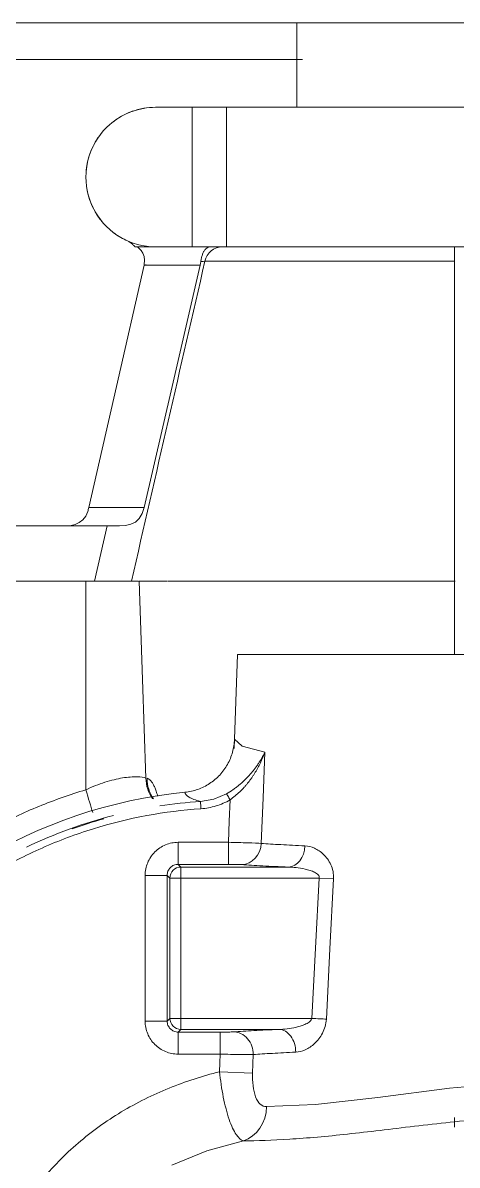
# Model space of a CAD drawing. Header units: metres. Extents: x 8 to 325, y -31 to 15.
# Drawn here: x 132.4031 to 132.5215, y -9.5973 to -9.2862 of the extents above; entities that cross this region are included whole.
import ezdxf

# ---------------------------------------------------------------- set-up
doc = ezdxf.new("R2010")
doc.units = ezdxf.units.M
doc.layers.add('G-IMPT', color=7, linetype='Continuous', lineweight=9, true_color=0x999999)
doc.layers.add('M-EKIP', color=7, linetype='Continuous', lineweight=9)

# ---------------------------------------------------------------- blocks, each defined once
blk = doc.blocks.new('D4010_10_Yangın Pompası - Wilo SCPFF 125_300_125_2_dwg-7064674-_1_13_4_13_ PERON KATI _FFL_')
at = {"layer": 'G-IMPT', "color": 8, "lineweight": 5, "true_color": 0x808080}
for p, q in [((0.2771088064843322, -0.6102804814732695), (0.2866839135249917, -0.6063586782386529)), ((0.2671144503381071, -0.612990940915017), (0.2770861728627065, -0.6102880718517889)), ((0.2095669623114142, -0.6193222270868519), (0.2095669623114142, -0.6167081037405576)), ((0.2475052136483618, -0.6228857985764057), (0.2305182066186071, -0.624740398970139)), ((0.2607959193237909, -0.6222973229528481), (0.2475052230478746, -0.6228857978266872)), ((0.2646216956962426, -0.6314469647049687), (0.2736361939257625, -0.6317959596749785)), ((0.2734506220670205, -0.6365882647678318), (0.284914200601627, -0.6365882647678318)), ((0.2734506220670195, -0.6425846097299456), (0.2734506220670195, -0.6365882647678318)), ((0.2849142006016269, -0.6365882647678318), (0.2849142006016269, -0.6425846097299466)), ((0.2574394095655586, -0.6433289143447907), (0.2841698959867827, -0.6433289143447907)), ((0.2849142006016269, -0.6425846097299465), (0.2734506220670195, -0.6425846097299465)), ((0.2841698959867827, -0.6433289143447907), (0.284914200601627, -0.6425846097299464)), ((0.2841698959867826, -0.6433289143447904), (0.2841698959867826, -0.6463270868258475)), ((0.2484834446078751, -0.6463270868258477), (0.2841698959867827, -0.6463270868258477)), ((0.2841698959867827, -0.6845329541770049), (0.2841698959867827, -0.6463270868258477)), ((0.2862538101980769, -0.6463270868258479), (0.2841698959867826, -0.6463270868258479)), ((0.2871680684678399, -0.6463270868258479), (0.2862538710981596, -0.6463270868258479)), ((0.2871680684678399, -0.6463270868258477), (0.2879123730826842, -0.6455827822110036)), ((0.2871680684678399, -0.6845329541770051), (0.2871680684678399, -0.6463270868258477)), ((0.2939087180447988, -0.6455827822110037), (0.2879123730826843, -0.6455827822110037)), ((0.2879123730826843, -0.6455827822110036), (0.2879123730826843, -0.6852772587918498)), ((0.293908718044799, -0.6455827822110037), (0.293908718044799, -0.6852772587918495)), ((0.2425554118019912, -0.6843235571967947), (0.2464502854131021, -0.6845329541770105)), ((0.2464502854131025, -0.6845329541770049), (0.2841698959867827, -0.6845329541770049)), ((0.2841698959867828, -0.6845329541770047), (0.2841698959867828, -0.6875311266580619)), ((0.2871680684678395, -0.6845329541770047), (0.2841698959867827, -0.6845329541770047)), ((0.2879123730826842, -0.6852772587918498), (0.2871680684678396, -0.684532954177005)), ((0.2939087180447988, -0.6852772587918498), (0.2879123730826842, -0.6852772587918499)), ((0.25484151155988, -0.6875311266580619), (0.2841698959867827, -0.6875311266580619)), ((0.2712107327418037, -0.688275431272907), (0.284914200601627, -0.688275431272907)), ((0.2712107327418037, -0.6942717762350217), (0.2712107327418037, -0.6882754312729067)), ((0.284914200601627, -0.688275431272907), (0.2841698959867827, -0.6875311266580628)), ((0.284914200601627, -0.6942717762350217), (0.284914200601627, -0.6882754312729071)), ((0.284914200601627, -0.6942717762350217), (0.271210732738072, -0.6942717762350217)), ((0.2674970471240821, -0.7204142748346338), (0.2612991187964644, -0.7187795093379127)), ((0.2695468979246598, -0.7223683359553877), (0.2674970501248321, -0.7204142761295897)), ((0.2687415661586628, -0.745430020501423), (0.2696368316066596, -0.7197929723771446)), ((0.2687415661586752, -0.7454300205013996), (0.2695468951512024, -0.7223684154688743)), ((0.2695468951521121, -0.722368415468933), (0.2687415661586627, -0.745430020501423)), ((0.2687415661584625, -0.745430020501419), (0.1900669623112038, -0.745430020501419)), ((0.2095669623114142, -0.856430020501409), (0.2095669623114142, -0.7454300205014083)), ((0.2094060265202806, -0.7654300205014197), (0.2535741345245351, -0.7654300205014197)), ((0.2394881338669062, -0.7654300204962489), (0.2413749331699297, -0.7654300204962489)), ((0.2536717137840973, -0.7654300204962489), (0.2568101623776108, -0.7654300204962489)), ((0.2559622000028478, -0.7654300205014197), (0.266815042054895, -0.7654300205014197)), ((0.2669374740172643, -0.7654300204962489), (0.2701056275276379, -0.7654300204962489)), ((0.269184987590567, -0.7654300205014197), (0.2783614936145576, -0.7654300205014197)), ((0.2785049127801408, -0.7654300204962489), (0.2811381651998187, -0.7654300204962489)), ((0.2803645454721714, -0.7654300205014197), (0.2877293673203736, -0.7654300205014197)), ((0.2878890978614545, -0.7654300204962489), (0.2901063194585914, -0.7654300204962489)), ((0.2892121606181804, -0.7654300205014197), (0.2954993426178343, -0.7654300205014197)), ((0.2957225719162734, -0.7654300204962489), (0.2976433770385497, -0.7654300204962489)), ((0.3076895047935019, -0.7654300205014267), (0.3501263262984439, -0.7654300205014267)), ((0.3151709190831619, -0.7804300205014268), (0.3042368603798279, -0.7804300205014268)), ((0.3501263262984439, -0.7804300205014267), (0.3151709190831619, -0.7804300205014267)), ((0.3092758781913226, -0.7854300205014266), (0.2941977536611166, -0.7854300205014266)), ((0.2789300952258493, -0.8514300205014268), (0.2941885289652351, -0.8514300205014268)), ((0.277608602261977, -0.8525275814768152), (0.2097066532066353, -0.8525275814768144)), ((0.1900669623112043, -0.8564300205014267), (0.2717348617101841, -0.8564300205014267)), ((0.2810683359272103, -0.8564300205014267), (0.2717348617101839, -0.8564300205014267)), ((0.2717348617101839, -0.8564300205014267), (0.2717348617101839, -0.8944300205014267)), ((0.2810683359272103, -0.8944300205014267), (0.2810683359272103, -0.8564300205014267)), ((0.2910669623112039, -0.8564300205014269), (0.2810683359272104, -0.8564300205014269)), ((0.2910669623112058, -0.8564300205014267), (0.2967251524292628, -0.8564300205014267)), ((0.1900669623112043, -0.8944300205014267), (0.2717348617101841, -0.8944300205014267)), ((0.2525669623114131, -0.9174300205014081), (0.2525669623114131, -0.8944300205014091)), ((0.2810683359272103, -0.8944300205014267), (0.2717348617101839, -0.8944300205014267)), ((0.2910669623112038, -0.8944300205014267), (0.2810683359272103, -0.8944300205014267)), ((0.5000669623112046, -0.9074300205014267), (0.2509999568225681, -0.9074300205014267)), ((0.2525669623112038, -0.9174300205014269), (0.1900669623112038, -0.9174300205014269)), ((0.2509999568225681, -0.9174300205014269), (0.5000669623112046, -0.9174300205014269))]:
    blk.add_line(p, q, dxfattribs=at)
at = {"layer": 'G-IMPT', "color": 8, "lineweight": 5, "true_color": 0x808080, "flags": 128}
for points in [[(0.2305180646409136, -0.6247404159411578), (0.210989751875351, -0.6272998020940216), (0.1900670766238072, -0.6291826285667363)], [(0.2644315584252203, -0.6364581670884624), (0.2645266346089061, -0.6339525661806824), (0.2646216957260765, -0.6314469646886672)], [(0.2734506220678666, -0.6365882647460086), (0.2735434176121107, -0.6341921125732508), (0.273636193926503, -0.6317959596558578)], [(0.2425554118002784, -0.6843235571966984), (0.243536770033527, -0.6652208523317497), (0.2445092069308454, -0.6461176902951404)], [(0.2464502854131026, -0.6845329541770047), (0.2474719778074541, -0.6654302925834619), (0.2484834446078751, -0.6463270868258477)], [(0.2612991187964681, -0.7187795093379132), (0.2617719791525703, -0.706381972845021), (0.2622444338752958, -0.6939844205337112)], [(0.2707603976356344, -0.7058323499846888), (0.2709856266042058, -0.7000520656440934), (0.2712107327195751, -0.6942717765178265)], [(0.2788399971056524, -0.7054103685730326), (0.2751679188567262, -0.7060586199231815), (0.2717346157911553, -0.7075150535463194)], [(0.3100669623112035, -0.7085744996891528), (0.3100669623112035, -0.7370022600952878), (0.3100669623112035, -0.7654300205014231)], [(0.2954993426178343, -0.7654300205014192), (0.294599810288927, -0.7385974833803587), (0.2937002779600197, -0.7117649462592976)], [(0.3076895047935019, -0.7654300205014266), (0.3054006443530253, -0.7654300205014268), (0.303218912298989, -0.7654300205014267), (0.3012530898094918, -0.7654300205014267), (0.2996113496175303, -0.7654300205014267), (0.2983818595350202, -0.7654300205014268), (0.2976433792080943, -0.7654300209953898)], [(0.3042368603798017, -0.7804300205015049), (0.3059637121838321, -0.7729301424021819), (0.3076895047935019, -0.7654300205014265)], [(0.2941977536611197, -0.7854300383784685), (0.2947302115046086, -0.7838249844529362), (0.2955291065412285, -0.7824789071675238), (0.2965733799988098, -0.781499920574404), (0.2978374234888062, -0.7808928807857699), (0.2992833728565655, -0.7805824489358387), (0.3008639923439378, -0.7804607231551688), (0.3025267703398267, -0.7804319884304447), (0.3042368603798017, -0.7804300205015049)], [(0.3140650325654067, -0.780526409293892), (0.3129712182229784, -0.7808195719764749), (0.3119184634255179, -0.7813209954429806), (0.3109427162808065, -0.782054885021322), (0.3101113559415399, -0.7830542692752306), (0.3095474790386128, -0.7843324595258165)], [(0.2941977168730896, -0.78543002992166), (0.286578164437027, -0.818433336564373), (0.2789299837283579, -0.8514300206481236)], [(0.3092758781913224, -0.7854300205015727), (0.3017397624611915, -0.8184317483130513), (0.2941885289652348, -0.8514300202186901)], [(0.278761298400848, -0.8524036652494406), (0.2788309837652164, -0.8519166980298771), (0.2789300952258486, -0.8514300467121567)], [(0.2941378943193084, -0.8516564829171375), (0.2940453973097798, -0.852776779052372), (0.2942259521862047, -0.8538184854354174), (0.2945889373291329, -0.8547054370456054), (0.2950410052246554, -0.8554188360244793), (0.2955033890442819, -0.8559560358676335), (0.2958879048212835, -0.8563046211206613), (0.2960963126285663, -0.8564293746778731)], [(0.277608602472934, -0.8525275815227269), (0.2780858580375971, -0.8524763068376892), (0.2787611938321672, -0.8524036408122299)]]:
    blk.add_lwpolyline(points, dxfattribs=at)
at = {"layer": 'G-IMPT', "color": 8, "lineweight": 5, "true_color": 0x808080}
for centre, radius, start, end in [((0.2700669623112043, -0.5755262099337607), 0.1329996863251798, 275.6113818148357, 327.3131085556464), ((0.2700669623112043, -0.5755262099337607), 0.1301800824852802, 284.4473414649859, 295.5509099800274), ((0.2700669623112035, -0.5755262099337607), 0.1299999999999997, 285.659205752387, 289.6434665987165), ((0.2700669623112043, -0.5755262099337607), 0.1301800824852802, 273.8641789061544, 278.7835322418625), ((0.2910669623112039, -0.8754300205014267), 0.01900000000000002, 269.9999999999996, 90), ((0.2910669623112039, -0.8754300205014267), 0.01899999999999998, 53.72797866921876, 66.18648148033382), ((0.2910669623112039, -0.8754300205014267), 0.01899999999999998, 32.1749657169287, 39.41123984579575), ((0.2910669623112039, -0.8754300205014267), 0.01899999999999999, 10.57211100149195, 37.53591692643191), ((0.2910669623112039, -0.8754300205014267), 0.01900000000000002, 325.8596658944513, 354.9716050389515), ((0.2910669623112039, -0.8754300205014267), 0.01900000000000001, 351.4499771446186, 356.2904622785456), ((0.2910669623112039, -0.8754300205014267), 0.0189999999999999, 269.9999999999992, 309.0466203700828)]:
    blk.add_arc(centre, radius, start, end, dxfattribs=at)
for centre, major_axis, ratio, start_param, end_param in [((0.2693149073697357, -0.6226463179200515), (6.947475124692583e-05, 0.009999758660033855), 0.8524787587499923, 0.2692253035515756, 1.541812160098779), ((0.2574394095655584, -0.6373325693826767), (-0.0002456264549205023, 0.005994970195475438), 0.7608038244089963, 1.504715778862826, 3.087790940795032), ((0.2698379097051898, -0.6366675641062832), (-0.0004343583811347107, 0.00598425707976668), 0.9006860638664199, 1.470590397256146, 3.061179514373778), ((0.2841698959867827, -0.646327086825848), (-0.002121320343556411, 0.002121320343562784), 0.9987827659587457, 3.927599804574375, 5.497178156198055), ((0.2841698959867827, -0.6845329541770053), (0.002121320343572616, 0.002121320343546657), 0.9987827659587275, 3.927599804578924, 5.497178156202642), ((0.2548415115598801, -0.6935274716201774), (0.0002370493380903183, 0.005995315472209125), 0.7492676707117907, 0.05272141652422262, 1.565494484015682), ((0.2676227732907516, -0.6941938177740468), (0.0004251321125235939, 0.005984919605717356), 0.8969792854944608, 0.0790274100360407, 1.599502471984137), ((0.3100669623112035, -0.7089234946561775), (-0.002862639185740603, 0.00958150806983184), 0.009996056868164778, 4.745834196170037, 5.456196014819139), ((0.2841061260434023, -0.7121139412323775), (0.002323135754889504, 0.009726409423026978), 0.9571654183230985, 4.972129571854002, 5.581802613543888), ((0.2838403163538978, -0.7120517667767707), (0.002233575456559818, 0.009747365832872808), 0.954507157196703, 4.962704295067203, 5.560393809055264), ((0.2951136549797952, -0.8516420929936972), (0.001151880377913479, 0.005027560139234238), 0.1840158741095896, 1.570774745661692, 1.61577862532504), ((0.2728849519465162, -0.8514300205014264), (5.591851732507282e-12, 0.005000000000000226), 0.9683483149130706, 3.141592654672803, 4.491074534369201)]:
    blk.add_ellipse(centre, major_axis=major_axis, ratio=ratio, start_param=start_param, end_param=end_param, dxfattribs=at)
for points, knots in [([(0.3405856178039188, -0.5480116899986001), (0.340551280090616, -0.5492224688374155), (0.3405025845571894, -0.5510389242628104), (0.3404266147468096, -0.5534611587501518), (0.3402271706615632, -0.5570903400153456), (0.3396518373891277, -0.5625429446062432), (0.3383381050138344, -0.569699355384737), (0.3364416517296474, -0.5766688938332306), (0.333857359325792, -0.5834240627421861), (0.3295240148773921, -0.5922142118397962), (0.3227226056274255, -0.6022223720619745), (0.3123782736815736, -0.6127397571571404), (0.3006566117410383, -0.6211467699310718), (0.2874923861603647, -0.62768706916929), (0.2783209252597432, -0.630629388747588), (0.2736361907391011, -0.6317959597281583)], [-1, -1, -1, -1, -0.96875, -0.953125, -0.9375, -0.875, -0.8125, -0.75, -0.6875, -0.625, -0.5, -0.375, -0.25, -0.125, 0, 0, 0, 0]), ([(0.2671144708740836, -0.612991024991068), (0.2634755042472057, -0.6129721797057366), (0.2550820297224159, -0.6132671879639413), (0.2417599590820775, -0.6144403304746825), (0.229993407163769, -0.6158054465357711), (0.2205885091300191, -0.6169502729930912), (0.2107497271218893, -0.6180731238882875), (0.1999448380016707, -0.6191099838548169), (0.1897392556191252, -0.6197551256354953), (0.1830938053778279, -0.6199426147515544), (0.1806977659312134, -0.619986627791907)], [0, 0, 0, 0, 0.1111111111111111, 0.2222222222222222, 0.2777777777777778, 0.3333333333333333, 0.3888888888888888, 0.4444444444444444, 0.5138888888888888, 0.5532833570833636, 0.5532833570833636, 0.5532833570833636, 0.5532833570833636]), ([(0.2445092069572925, -0.6461176898456802), (0.2445792979842654, -0.6447346411293412), (0.2452025042128629, -0.6427555820475451), (0.2465585832430013, -0.6407082661291954), (0.248103955384497, -0.6390463463495306), (0.2502418755268151, -0.6376249973681801), (0.2520134929027208, -0.6371609087210334), (0.2528721484814357, -0.637123172402462)], [-1, -1, -1, -1, -0.75, -0.625, -0.5, -0.25, 0, 0, 0, 0]), ([(0.2484834446078751, -0.6463270868258477), (0.2485305694856704, -0.646028952240603), (0.2489280997148352, -0.6454666566404271), (0.2500415666868455, -0.6447866328622199), (0.2513443641206845, -0.6442800005321608), (0.253150764851972, -0.6437774175523802), (0.2552978788439599, -0.6434255004236159), (0.2567813899586561, -0.6433379011575139), (0.2574394095655585, -0.6433289143447908)], [0, 0, 0, 0, 0.125, 0.25, 0.375, 0.5, 0.75, 1, 1, 1, 1]), ([(0.3779560760238248, -0.6447549380177271), (0.3726269117184108, -0.6530601435249365), (0.3630250355598831, -0.6647905456709438), (0.3478697561752516, -0.6777613128529537), (0.3354492483184103, -0.6861316475937058), (0.3221279276407262, -0.6929781017486981), (0.3034576600280253, -0.7000026588013725), (0.288551396996293, -0.7027597737245399), (0.278705881046141, -0.7034247898043355)], [0, 0, 0, 0, 0.25, 0.375, 0.5, 0.625, 0.75, 1, 1, 1, 1]), ([(0.2503507354284909, -0.6933180746399624), (0.2494819475370399, -0.693281161761476), (0.2477380419300954, -0.6928432630394276), (0.2452264573770351, -0.6911819120223753), (0.2434485713347876, -0.6888538437177687), (0.2426234370816381, -0.6863738347473294), (0.2425198925235943, -0.6850117118035253), (0.2425554118019915, -0.6843235571967907)], [-1, -1, -1, -1, -0.75, -0.5, -0.25, -0.125, 0, 0, 0, 0]), ([(0.2548415115598799, -0.6875311266580628), (0.2542270046200402, -0.6875230276423109), (0.2528453532588723, -0.6874526689048667), (0.2507332677697631, -0.687130464178231), (0.2489662020274628, -0.6866465105768355), (0.2476830260194565, -0.6861356063719264), (0.2468249379922843, -0.6855504675432934), (0.2464613530375307, -0.6849908932819765), (0.2464252658774622, -0.6846880788827083), (0.2464502854131025, -0.6845329541770057)], [0, 0, 0, 0, 0.25, 0.5, 0.625, 0.75, 0.875, 0.9375, 1, 1, 1, 1]), ([(0.2612991187976021, -0.7187795093379574), (0.261630022227866, -0.7178125758233866), (0.2622329574885587, -0.7163880581125389), (0.2630641728939127, -0.7147701106423962), (0.263575283166577, -0.7138576457214119), (0.2639839060991569, -0.7131799435343242), (0.2644135653006385, -0.7125063118765268), (0.2648605939636424, -0.7118373126687512), (0.2653317449187181, -0.7111761056336146), (0.2658346859301531, -0.7105275863586085), (0.2663660120407588, -0.7098872261955659), (0.2671031938256591, -0.7090412333053254), (0.2684910809865811, -0.7076171598485348), (0.2698448934592457, -0.7065210821303625), (0.2707603976356375, -0.7058323499846894)], [0, 0, 0, 0, 0.2, 0.3, 0.35, 0.4, 0.45, 0.5, 0.55, 0.6, 0.6499999999999999, 0.7, 0.8, 1, 1, 1, 1]), ([(0.2717341755279787, -0.7075153655761911), (0.2711260257229673, -0.7078553402265041), (0.2702336179333071, -0.7084138844505944), (0.2690995107057223, -0.7092368205719954), (0.2682817562070218, -0.7098894934329282), (0.2674935560924219, -0.7105710598400802), (0.2667349116679579, -0.7112746069411039), (0.2661337661017903, -0.7118761424649424), (0.2656743983940557, -0.7123641545734372), (0.2653417220698014, -0.7127338434647223), (0.2650209723499043, -0.7131037491127262), (0.2646071495387904, -0.713594226750953), (0.2641148249007704, -0.7142064114397714), (0.263560575452282, -0.7149458114795852), (0.2628663296094716, -0.7159555705797925), (0.2620848165799831, -0.7172489986408713), (0.2615474094321186, -0.7182741455036319), (0.2612991196137619, -0.7187795093698083)], [0, 0, 0, 0, 0.125, 0.1875, 0.25, 0.3125, 0.375, 0.4375, 0.46875, 0.5, 0.53125, 0.5625, 0.625, 0.6875, 0.75, 0.875, 1, 1, 1, 1]), ([(0.2934075616587778, -0.7117027718088194), (0.2930557738209663, -0.7116295718394514), (0.2925546714856584, -0.7112902870324505), (0.2919352912205463, -0.7104841902078691), (0.2915006441592694, -0.7097180991433151), (0.2910810502455439, -0.708760765848945), (0.29074014159119, -0.7077564302019484), (0.2905525031810779, -0.7070861401206072), (0.290485569200352, -0.7068300974199251)], [-1, -1, -1, -1, -0.8333333333333333, -0.75, -0.6666666666666666, -0.5833333333333333, -0.5, -0.4502555480487684, -0.4502555480487684, -0.4502555480487684, -0.4502555480487684]), ([(0.2787616235092063, -0.8524036933604828), (0.2787200003503437, -0.8527333013186654), (0.278606370076766, -0.8533827040120348), (0.2783246158326015, -0.8542939513968911), (0.278047455683234, -0.8549434413180645), (0.2777965806132618, -0.8553669286076925), (0.2776300045506901, -0.8555976001361588), (0.2774895624867071, -0.8557626083585572), (0.2773800214107929, -0.8558756098021204), (0.2772689301911018, -0.8559785328703873), (0.2771593428671894, -0.8560716194439103), (0.2770494565518744, -0.8561543955913243), (0.2769378695910647, -0.8562264948488048), (0.2768280344737554, -0.8562881257724019), (0.276758024008795, -0.8563222036246676), (0.2767237808602573, -0.8563374274413942)], [0, 0, 0, 0, 0.1428571428571428, 0.2857142857142857, 0.4285714285714285, 0.5, 0.5714285714285714, 0.6071428571428571, 0.6428571428571428, 0.6785714285714286, 0.7142857142857143, 0.75, 0.7857142857142857, 0.8214285714285714, 0.8571428571428571, 0.8571428571428571, 0.8571428571428571, 0.8571428571428571])]:
    blk.add_open_spline(points, degree=3, knots=knots, dxfattribs=at)
for points in [[(0.2736361939265028, -0.6317959596558573), (0.273404442225628, -0.62948179772222), (0.2727162635280911, -0.6247820195805357), (0.2710724372151447, -0.6184816646925297), (0.2691018131987744, -0.6142740831707301), (0.2677674089082659, -0.6131627067645834), (0.2671144708742776, -0.6129910249910686)], [(0.2646216957303585, -0.6314469646888328), (0.2646656500313166, -0.6302883344292144), (0.2645979734863484, -0.6279318680983018), (0.2639017253775608, -0.6247760592260032), (0.2625920013530596, -0.6227344452862946), (0.2614228693093387, -0.6223022035380628), (0.2607959193281479, -0.6222973229530266)], [(0.2528721484814359, -0.6371231724024617), (0.2551693041472776, -0.6370222166808793), (0.2594137978507804, -0.6368092263989608), (0.2628963428537077, -0.6365776797301247), (0.2644315584278984, -0.6364581671260678)], [(0.2644315584278984, -0.6364581671260678), (0.2652511168846522, -0.6364533244344385), (0.2678393934497831, -0.6364731940902358), (0.2715600911941483, -0.6365443579056326), (0.2734506220670196, -0.6365882647678318)], [(0.2849142006016269, -0.6365882647678318), (0.2860923140806698, -0.6365882647678648), (0.2884466853907203, -0.6370564406417956), (0.291440616680868, -0.6390563661317678), (0.2934405421708193, -0.6420502974219061), (0.2939087180447989, -0.6444046687319666), (0.2939087180447988, -0.6455827822110037)], [(0.2574394095655587, -0.6433289143447908), (0.2599033719520905, -0.6432279606575623), (0.2644560391402421, -0.643014972851773), (0.2681913232268645, -0.6427834240938342), (0.2698379097051897, -0.6426639090683977)], [(0.2698379097051898, -0.6426639090683978), (0.2701665154246305, -0.6426400577126578), (0.2712034808168213, -0.6425998508512293), (0.2726935746959011, -0.6425846097299776), (0.2734506220670195, -0.6425846097299455)], [(0.2849142006016269, -0.6425846097299466), (0.2853078640502738, -0.6425836542767246), (0.2860941790416076, -0.6427381833432896), (0.2870929643428414, -0.6434040184697891), (0.2877587994693405, -0.6444028037710249), (0.2879133285359058, -0.6451891187623531), (0.2879123730826841, -0.6455827822110036)], [(0.2445092069572925, -0.6461176898456802), (0.2450393745098793, -0.6461456236267609), (0.2463180550252514, -0.6462129955008306), (0.2477750063001927, -0.6462897602099514), (0.2484834446078751, -0.6463270868258476)], [(0.2939087180447988, -0.6852772587918498), (0.2939087180447988, -0.6864553722708988), (0.2934405421708198, -0.6888097435809409), (0.2914406166808671, -0.6918036748710873), (0.2884466853907234, -0.6938036003610575), (0.2860923140806637, -0.6942717762349889), (0.284914200601627, -0.6942717762350217)], [(0.2879123730826842, -0.6852772587918498), (0.2879133285359056, -0.6856709222404987), (0.2877587994693407, -0.6864572372318296), (0.287092964342841, -0.6874560225330644), (0.2860941790416078, -0.6881218576595631), (0.2853078640502729, -0.6882763867261287), (0.284914200601627, -0.6882754312729066)], [(0.2676227732935761, -0.6881974728121328), (0.2659289190620319, -0.6880771517632905), (0.2620802597130638, -0.6878444859878611), (0.2573834789215723, -0.6876316337428534), (0.2548415115598803, -0.6875311266580629)], [(0.2676227732935761, -0.6881974728121328), (0.2679533901314138, -0.6882209578108978), (0.2689878352643421, -0.6882605266022388), (0.2704604149397772, -0.688275431272632), (0.2712107327418037, -0.6882754312729068)], [(0.2622444338760447, -0.6939844205336927), (0.2606683088967425, -0.6938640997210649), (0.2570870198514504, -0.6936314342070476), (0.2527162916591801, -0.6934185818514511), (0.2503507354284911, -0.6933180746399626)], [(0.2712107327418036, -0.6942717762350217), (0.26933603208646, -0.6942280099103283), (0.2656565757155227, -0.6941271817101017), (0.263071325540696, -0.6940272235739955), (0.2622444338773158, -0.6939844205337897)], [(0.3100669623112039, -0.7085744996891528), (0.314404601001169, -0.7072785560447287), (0.3229527244887739, -0.7042640613749697), (0.3311685119406734, -0.7004363181315807), (0.3351738194889415, -0.6983271239147963)], [(0.2787058810461409, -0.7034247898043356), (0.2773046007755146, -0.7035194393810713), (0.2745483789936167, -0.704018707987281), (0.2719772727333007, -0.7051278299194964), (0.2707603976356431, -0.7058323499846918)], [(0.2717333172575179, -0.7075128154828831), (0.2716839837638414, -0.7074276047088736), (0.2714314694461892, -0.7069914519280344), (0.2709663730673969, -0.706188118949316), (0.2707603976356431, -0.7058323499846918)], [(0.2788399953127352, -0.7054103420203112), (0.2788369958963356, -0.7053659358730001), (0.2788061314752581, -0.7049089903054496), (0.2787360279287254, -0.7038711122653246), (0.278705881046141, -0.7034247898043355)], [(0.2819251722099758, -0.7065669105834665), (0.2812156486120669, -0.7061564935328276), (0.2801763691051889, -0.7057746353930162), (0.2788398242461063, -0.7054103850468465)], [(0.2830717525471676, -0.707888572569203), (0.2818536841394889, -0.7080122811477869), (0.2795230040936846, -0.7085278007965514), (0.2762596714821489, -0.7101476208371208), (0.2734800748822504, -0.7124872821672111), (0.271346346361323, -0.7154219149186835), (0.2699531228444533, -0.7187988733574012), (0.2695918213957345, -0.7211509850055194), (0.2695468955431329, -0.7223684154825877)], [(0.2830717531799958, -0.7078885838227043), (0.2830144634968248, -0.7074163035955722), (0.2826346958078848, -0.7069773276341055), (0.2819251722099758, -0.7065669105834665)], [(0.3000499618785143, -0.7118041575664842), (0.3015344416404429, -0.7115628792354007), (0.304818832028644, -0.7107830082945414), (0.3083347322229963, -0.7093934413930464), (0.3100669623112038, -0.7085744996891528)], [(0.2937002779577739, -0.7117649462593787), (0.2942428186422816, -0.7119695335542152), (0.2959119534570726, -0.7122306782810418), (0.2985654821165857, -0.7120454358975675), (0.3000499618785143, -0.7118041575664842)], [(0.2976433792080943, -0.7654300209953898), (0.2943149654928329, -0.7799486753001453), (0.2876493186621107, -0.8089842765023342), (0.2809603442804012, -0.8380144025591503), (0.2776086024879356, -0.8525275815264852)], [(0.3095466268744049, -0.7843324595260387), (0.309498821535238, -0.7845124786305436), (0.309405863084172, -0.7848754245643046), (0.3093183017659656, -0.7852441859475663), (0.3092758781913224, -0.7854300205015725)], [(0.2938515532584626, -0.8515543587708515), (0.2937404961627624, -0.8515155796418428), (0.2936110049405564, -0.8514713766763068), (0.2934779830484783, -0.8514277301715348)], [(0.2967256041762948, -0.8564293267688641), (0.2968972032584867, -0.8566631641601197), (0.2972837301921918, -0.8571058650060819), (0.2979665670192382, -0.8576519265393411), (0.2984770219307922, -0.857932230441405), (0.2987384244110989, -0.8580475963537457)]]:
    blk.add_open_spline(points, degree=3, dxfattribs=at)
blk = doc.blocks.new('D4010_10_Yangın Pompası - ELEKTRİKLİ YANGIN POMPASI _ ELECTRICAL FIRE PUMP-7064675-_1_13_4_13_ PERON KATI _FFL_')
blk.add_blockref('D4010_10_Yangın Pompası - Wilo SCPFF 125_300_125_2_dwg-7064674-_1_13_4_13_ PERON KATI _FFL_', (-0.19, 0))
blk = doc.blocks.new('IC-TKN-M7-S23-000-10-A1-32-K-T-6E-200_rvt-1-_1_13_4_13_ PERON KATI _FFL_')
at = {"layer": 'M-EKIP', "color": 8, "lineweight": 5, "true_color": 0x808080, "rotation": 180}
blk.add_blockref('D4010_10_Yangın Pompası - ELEKTRİKLİ YANGIN POMPASI _ ELECTRICAL FIRE PUMP-7064675-_1_13_4_13_ PERON KATI _FFL_', (-172.2543330368364, -10.20362980528583), dxfattribs=at)

msp = doc.modelspace()

# ---------------------------------------------------------------- block references
at = {"lineweight": 5}
msp.add_blockref('IC-TKN-M7-S23-000-10-A1-32-K-T-6E-200_rvt-1-_1_13_4_13_ PERON KATI _FFL_', (304.7946579423894, 0), dxfattribs=at)

doc.saveas('drawing.dxf')
